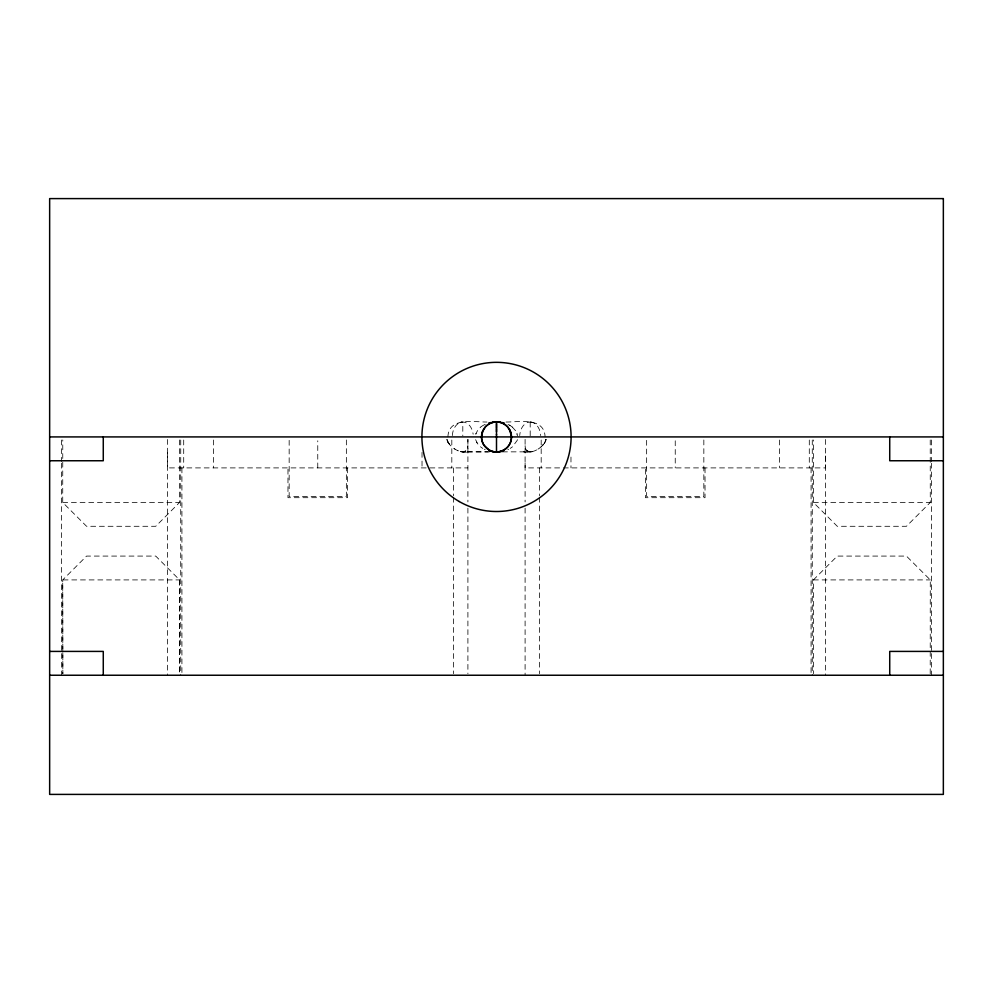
<?xml version="1.0" encoding="UTF-8"?>
<svg xmlns="http://www.w3.org/2000/svg" width="993" height="993" viewBox="0 0 993 993"><rect width="100%" height="100%" fill="white"/><g stroke="black" fill="none" stroke-linecap="round" stroke-linejoin="round"><path stroke-width="0.74" stroke-dasharray="4.96 3.72" d="M179.522 439.973L179.572 502.458L155.727 526.29L86.565 526.29L62.72 502.458L62.77 439.973M167.618 452.411L167.618 467.902L467.902 467.902M317.76 467.902L317.76 440.793M467.902 448.538L467.902 445.646L466.809 450.114L463.532 451.902L465.717 451.182M467.902 442.084L467.902 439.502M525.098 462.738L525.098 467.902L825.382 467.902L825.382 452.411M930.23 439.973L930.28 502.458L906.435 526.29L837.273 526.29L813.428 502.458L813.478 439.973M930.218 673.701L930.28 579.912L906.435 556.08L837.273 556.08L813.428 579.912L813.49 673.701M447.905 436.92C448.538 416.787 474.306 422.174 486.967 422.025M476.044 433.345L475.784 434.189L477.683 430.217L480.749 427.027M523.46 451.852C530.461 453.292 537.561 450.723 542.377 445.646A14.833 14.833 0 0 0 544.338 443.275L545.231 441.674A10.687 10.687 0 0 0 546.013 439.402A12.313 12.313 0 0 1 542.29 445.547A12.288 12.288 0 0 0 546.076 439.39M544.325 443.288L545.219 441.699A10.638 10.638 0 0 0 546.013 439.378M540.986 446.924L541.694 446.291M539.509 448.116L537.97 449.184M532.409 451.654L530.895 451.902M461.844 422.087L460.181 422.373L462.8 422.025L462.8 435.803M446.924 439.39A12.288 12.288 0 0 0 450.71 445.547A12.313 12.313 0 0 1 446.937 439.415A10.687 10.687 0 0 0 447.793 441.686L448.662 443.263A14.833 14.833 0 0 0 450.623 445.646C455.439 450.723 462.552 453.28 469.528 451.852M506.033 422.025C518.694 422.174 544.462 416.787 545.095 436.92M467.244 451.852L489.599 451.852M502.458 451.852L525.769 451.852M462.812 451.902A11.593 6.082 38.1 0 0 464.712 451.629A11.544 6.057 38.1 0 1 462.812 451.889L488.258 451.939M62.72 502.458L179.572 502.458M813.428 502.458L930.28 502.458M813.428 579.912L930.28 579.912M530.2 435.803L530.2 422.025L532.856 422.373L530.2 422.025A14.895 10.538 -90 0 0 519.711 435.579M526.501 450.512L530.163 451.939A11.544 6.057 -38.1 0 0 532.422 451.604A11.593 6.082 -38.1 0 1 528.288 451.629L525.918 449.668L525.098 445.646M460.591 451.654L461.36 451.803M527.755 451.443L526.625 451.182L530.163 451.939A11.544 6.057 -38.1 0 1 528.288 451.629L528.835 451.803M457.425 450.512L458.22 450.872M512.251 427.027A19.426 19.426 0 0 0 510.079 425.538L508.528 424.694A24.366 24.366 0 0 0 507.721 424.309M509.31 425.103L510.079 425.538M454.26 448.662L455.03 449.184M512.251 427.027L515.801 430.95L517.527 435.989M475.622 439.663L477.534 443.672L480.624 446.887A19.587 19.587 0 0 0 482.809 448.402M448.675 443.288L447.781 441.699A10.638 10.638 0 0 1 446.987 439.378M476.603 442.158L477.037 442.928M525.235 447.533L525.918 449.668M516.956 433.345L517.216 434.189M525.111 446.291L525.16 446.924M931.434 440.011L931.434 461.683M931.434 463.222L931.434 652.029M931.434 653.58L931.434 675.24M825.382 439.502L825.382 675.24M812.274 440.011L812.274 675.24M811.082 467.902L811.082 673.688M809.295 440.023L809.295 467.902M779.505 440.023L779.505 467.902M705.03 467.902L705.03 497.692L645.45 497.692L645.45 467.902M703.838 439.973L703.838 496.5L646.642 496.5L646.642 439.973M675.24 440.793L675.24 467.902M570.975 457.053L570.975 467.902M541.185 440.023L541.185 467.902M539.398 467.902L539.398 495.755M539.398 497.294L539.398 673.688M525.098 439.378L525.098 501.937M525.098 508.131L525.098 675.24M467.902 439.378L467.902 501.937M467.902 508.131L467.902 673.688M453.602 467.902L453.602 495.755M453.602 497.294L453.602 673.688M451.815 440.023L451.815 467.902M422.025 452.411L422.025 467.902M347.55 467.902L347.55 497.692L287.97 497.692L287.97 467.902M346.358 439.973L346.358 496.5L289.162 496.5L289.162 439.973M213.495 440.023L213.495 467.902M183.705 440.023L183.705 467.902M181.918 467.902L181.918 673.688M180.726 440.011L180.726 675.24M167.618 439.502L167.618 675.24M61.566 440.011L61.566 461.683M61.566 463.222L61.566 652.029M61.566 653.58L61.566 675.24M517.378 439.663A10.898 10.898 0 0 1 517.117 440.532L512.376 446.887A19.575 19.575 0 0 1 510.191 448.389M508.652 449.295A27.643 27.643 0 0 1 507.833 449.655M485.192 449.63A24.564 24.564 0 0 1 484.373 449.246M463.495 451.852A11.568 6.045 37.7 0 1 460.566 451.579M530.2 422.025A14.895 10.538 -90 0 1 540.688 435.579M452.311 435.579A14.895 10.538 -90 0 1 462.304 422.037A14.895 10.538 -90 0 1 473.152 434.214M485.279 424.309A24.366 24.366 0 0 0 484.472 424.694L482.921 425.538A19.426 19.426 0 0 0 480.749 427.027M179.572 579.912L179.51 673.701L179.572 579.912L155.727 556.08L86.565 556.08L62.72 579.912L62.844 673.701L62.72 579.912L179.572 579.912"/><path stroke-width="1.49" d="M496.5 435.071L496.5 434.189M496.5 431.719L496.5 428.839M496.5 428.206L496.5 423.651M510.836 441.376C508.391 450.276 496.947 454.856 489.077 449.978A15.019 15.019 0 0 1 488.99 423.912A15.019 15.019 0 0 1 511.519 436.92L511.147 440.234M482.449 431.967L481.593 436.92L482.648 431.459L485.292 427.089A38.938 14.895 -90 0 1 486.285 426.059L488.084 424.632A74.711 28.598 90 0 1 490.17 423.415L492.789 422.472A101.137 38.702 -90 0 1 496.5 422.037A94.112 36.021 -90 0 1 502.309 423.117L503.352 423.676A74.264 28.425 -90 0 1 504.916 424.632L506.715 426.059A38.938 14.895 90 0 1 507.708 427.089L510.352 431.459L511.407 436.92L510.154 430.974M488.618 423.105L491.225 422.497M49.65 436.92L943.35 436.92M49.65 460.752L103.272 460.752L103.272 436.92M943.35 460.752L889.728 460.752L889.728 436.92M49.65 651.408L103.272 651.408L103.272 675.24M943.35 651.408L889.728 651.408L889.728 675.24M49.65 675.24L943.35 675.24M492.069 451.604L492.962 451.728A29.852 29.852 0 0 0 496.5 451.939L496.5 422.025M501.775 422.497L504.382 423.105M489.425 451.083L490.306 451.281M509.533 429.708L509.955 430.528M482.164 441.376L483.368 444.194A23.522 8.999 90 0 0 483.988 445.212L489.077 449.978A15.019 15.019 0 0 0 511.519 436.92M481.853 440.234L481.481 436.92M503.575 451.083A27.643 27.643 0 0 1 496.5 451.865M492.106 422.348A29.542 29.542 0 0 1 500.869 422.348M943.35 198.6L49.65 198.6L49.65 794.4L943.35 794.4L943.35 198.6M459.2 501.515A74.599 74.599 0 0 0 571.099 436.92A74.599 74.599 0 0 0 459.2 372.325A74.599 74.599 0 0 0 459.2 501.515"/></g></svg>
